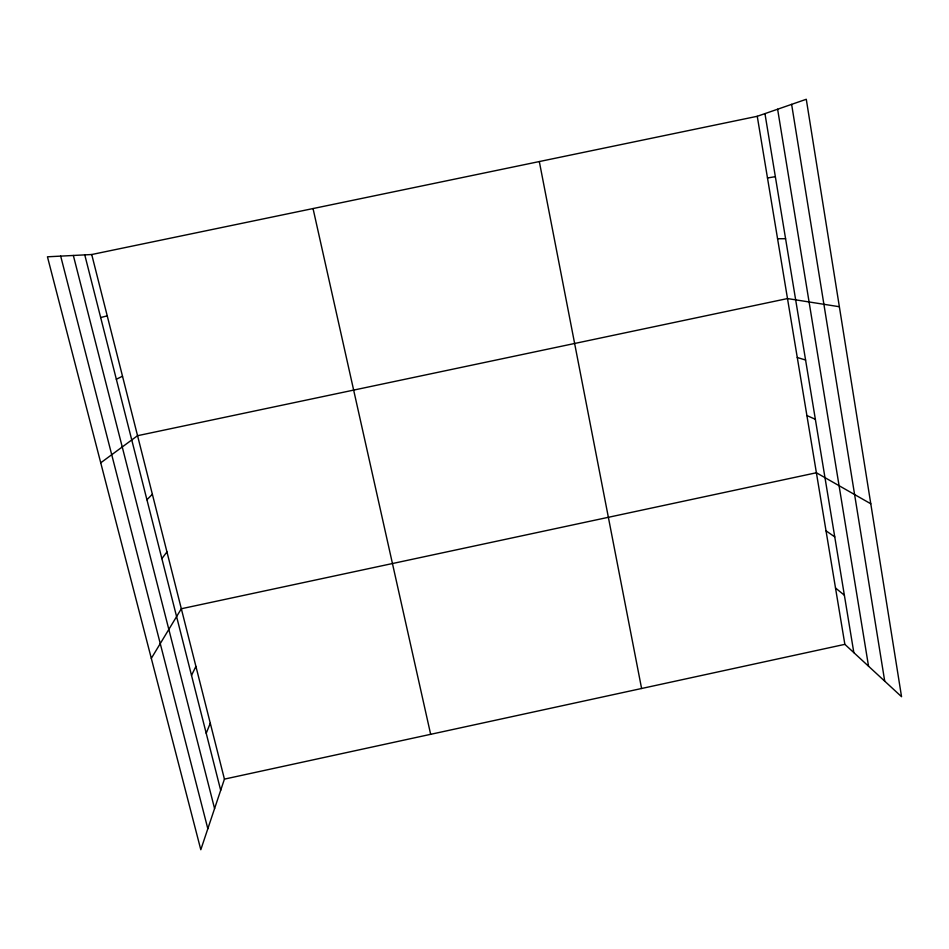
<?xml version="1.0" encoding="UTF-8"?>
<svg xmlns="http://www.w3.org/2000/svg" width="949" height="949" viewBox="0 0 949 949"><rect width="100%" height="100%" fill="white"/><g stroke="black" fill="none" stroke-linecap="round" stroke-linejoin="round"><path stroke-width="1.42" d="M91.721 254.522L224.427 779.117L200.808 849.723L47.45 256.799L91.721 254.522L757.255 116.288L806.282 99.277L901.55 696.708L844.859 644.347L757.255 116.288M206.218 733.28L210.287 723.185M191.52 675.38L195.921 666.4M151.318 658.369L181.33 608.748L816.389 472.756L870.779 503.777M161.876 558.617L166.953 551.927M146.929 499.743L152.362 494.251M100.736 462.815L137.546 435.698L787.492 298.567L839.355 306.729M116.336 379.244L122.504 376.231M100.677 317.547L107.237 315.851M224.427 779.117L844.859 644.347M767.48 177.973L775.357 176.668M777.563 238.733L785.594 238.733M797.267 357.5L805.594 360.027M806.899 415.555L815.357 419.292M826.021 530.823L834.752 536.885M835.511 588L844.361 595.201M60.689 256.123L207.831 828.738M84.769 254.878L220.69 790.292M73.346 255.471L214.581 808.584M313.04 208.555L430.656 734.324M539.317 161.555L641.595 688.5M764.953 113.619L853.839 652.639M777.622 109.218L868.537 666.21M791.632 104.366L884.717 681.157"/></g></svg>
